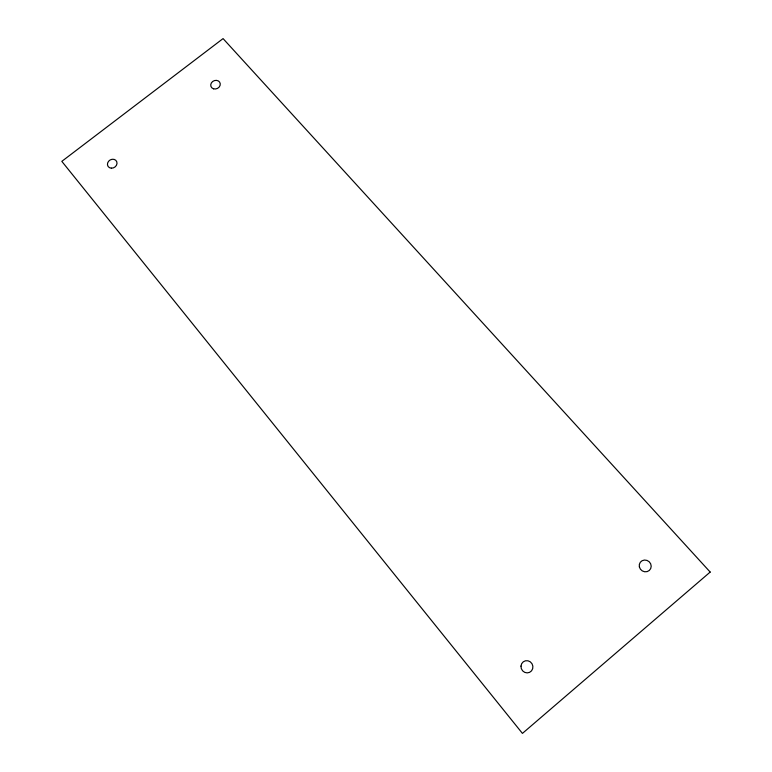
<?xml version="1.0" encoding="UTF-8"?>
<svg xmlns="http://www.w3.org/2000/svg" width="772" height="772" viewBox="0 0 772 772"><rect width="100%" height="100%" fill="white"/><g stroke="black" fill="none" stroke-linecap="round" stroke-linejoin="round"><path stroke-width="1.16" d="M710.182 572.062L522.432 733.4L61.818 161.358L223.069 38.6L710.182 572.062M111.4 168.18A4.96 4.285 -31.2 0 0 116.736 161.657A4.96 4.285 -31.2 0 0 108.572 161.28A4.96 4.285 -31.2 0 0 111.4 168.18M639.37 566.909A6.108 5.761 37.3 0 0 649.271 570.479A6.108 5.761 37.3 0 0 646.984 560.404A6.108 5.761 37.3 0 0 639.37 566.909M213.583 88.819A4.883 4.217 -24.2 0 0 220.242 83.714A4.883 4.217 -24.2 0 0 212.647 81.504A4.883 4.217 -24.2 0 0 213.583 88.819M520.975 666.12A6.186 5.915 61.1 0 0 529.573 672.364A6.186 5.915 61.1 0 0 530.277 661.826A6.186 5.915 61.1 0 0 520.975 666.12"/></g></svg>
